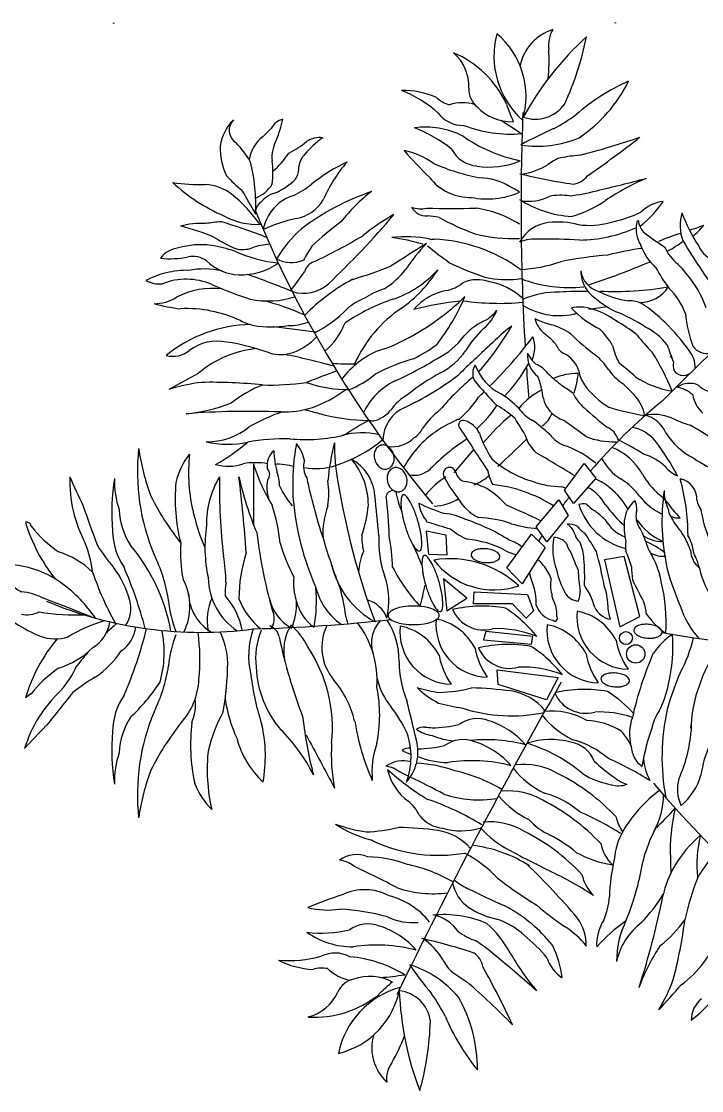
# Model space of a CAD drawing. Header units: millimetres. Extents: x -12161372 to 46643, y -9506984 to 15358.
# Drawn here: x 12430.9 to 12471.7, y 5376.2 to 5440.4 of the extents above; entities that cross this region are included whole.
import ezdxf

# ---------------------------------------------------------------- set-up
doc = ezdxf.new("R2010")
doc.units = ezdxf.units.MM
doc.linetypes.add('ACAD_ISO07W100', pattern=[3, 0, -3])
doc.layers.add('DIENHOA', color=3, linetype='Continuous')
doc.layers.add('teks', color=255, linetype='Continuous', lineweight=5)
doc.layers.add('tumbuhan', color=3, linetype='Continuous', lineweight=5)

# ---------------------------------------------------------------- blocks, each defined once
blk = doc.blocks.new('Cay71-mb')
at = {"layer": 'DIENHOA'}
for p, q in [((-290.5, 812.4), (-280.6, 812.4)), ((-155.8, 719.7), (-145.9, 718.5)), ((91.3, 644.3), (135.8, 650.5)), ((-232.5, 251.1), (-184, 307.4)), ((32.3, 209.4), (79.7, 273.1)), ((79.7, 273.1), (108.2, 237.9)), ((108.2, 237.9), (54, 176.9)), ((54, 176.9), (32.3, 209.4)), ((-35.4, 121.3), (18.8, 186.4)), ((18.8, 186.4), (41.8, 148.4)), ((41.8, 148.4), (-9.7, 84.8)), ((-298.5, 111.3), (-251.9, 101.6)), ((-292.7, 55), (-298.5, 111.3)), ((-105.9, 22.4), (-46.3, 103.7)), ((-46.3, 103.7), (-13.8, 71.2)), ((-9.7, 84.8), (-35.4, 121.3)), ((-251.9, 101.6), (-250, 53.1)), ((-250, 53.1), (-292.7, 55)), ((-13.8, 71.2), (-69.3, -15.5)), ((175.6, 49.6), (128.4, 41.7)), ((128.4, 41.7), (165.5, -119)), ((213.8, -94.3), (175.6, 49.6)), ((-69.3, -15.5), (-105.9, 22.4)), ((-201.6, -50), (-258.2, -3.7)), ((-258.2, -3.7), (-249.6, -80.9)), ((-249.6, -80.9), (-201.6, -50)), ((-186.2, -63.7), (-184.5, -34.6)), ((-184.5, -34.6), (-55.9, -41.4)), ((-55.9, -41.4), (-42.2, -80.9)), ((-91.9, -63.7), (-186.2, -63.7)), ((-59.4, -98), (-91.9, -63.7)), ((-42.2, -80.9), (-59.4, -98)), ((165.5, -119), (213.8, -94.3)), ((-156, -130.2), (-161.6, -150.4)), ((-161.6, -150.4), (-47, -160.6)), ((-43.6, -142.6), (-156, -130.2)), ((-47, -160.6), (-43.6, -142.6)), ((-129, -222.4), (17.1, -240.4)), ((-126.8, -257.2), (-129, -222.4)), ((17.1, -240.4), (-11, -294.3)), ((-11, -294.3), (-126.8, -257.2))]:
    blk.add_line(p, q, dxfattribs=at)
for centre, radius in [((180.1, -146), 15.6), ((203.7, -184.2), 22.1)]:
    blk.add_circle(centre, radius, dxfattribs=at)
for centre, radius, start, end in [((38.4, 1205.6), 114.8, 107.02, 168.383), ((64.6, 1278.2), 70.4, 148.1737, 188.05), ((72, 1252.2), 208.8, 165.2125, 227.7089), ((-255.6, 1155.4), 195.8, 342.8706, 50.0508), ((597.6, 739.3), 758.2, 132.528, 151.1237), ((-614.6, 1435.4), 713.1, 335.2985, 348.8941), ((-330.1, 1033.1), 246.4, 24.743, 66.9478), ((-303.5, 1179.3), 106.5, 357.4107, 49.0432), ((-431.2, 1243), 426.9, 353.8261, 3.4164), ((409.9, 702.1), 538.3, 114.5287, 130.4887), ((-126, 1344.8), 347.9, 303.8622, 333.9161), ((-471, 889.9), 301.4, 48.3537, 68.0695), ((-355.8, 969.8), 199.7, 65.9648, 90.767), ((-142.1, 1172.7), 55, 178.085, 230.8608), ((-224.8, 1204.7), 72.3, 226.5693, 254.9309), ((-211.6, 1032.8), 107, 74.5657, 107.3884), ((255.4, 1250.4), 379.4, 197.5248, 204.3225), ((-37.1, 1185.4), 85.1, 249.9256, 325.675), ((-210.9, 1160.6), 75.2, 217.2336, 271.4824), ((-93.5, 1208.7), 114.6, 223.3852, 271.606), ((5610.5, 887.9), 5682.3, 177.6993, 183.374), ((-176.9, 1429.9), 397.2, 297.4788, 306.6909), ((-684.8, 1019.5), 110.5, 134.1783, 171.5717), ((-736.6, 1073.5), 35.7, 135.0257, 237.6567), ((-632.9, 1058.5), 43, 104.08, 153.6481), ((-1063.1, 1204.4), 432.5, 339.2247, 346.0621), ((-299.5, 888.1), 193.2, 63.3083, 98.3663), ((-432.6, 792.4), 305.5, 50.5087, 69.9019), ((-97, 1373.6), 309.1, 248.7642, 274.9269), ((-436.5, 556.4), 626.2, 54.396, 59.7845), ((-640.5, 991.3), 84.3, 126.8895, 172.4726), ((-164.2, 531.8), 745.2, 132.9023, 134.9955), ((-410.9, 864.7), 235, 125.6721, 139.7993), ((-555.1, 1000.6), 55.5, 82.6112, 124.3761), ((4, 1369.2), 376.9, 234.9116, 258.1397), ((384.4, 220.6), 936.7, 113.802, 119.1495), ((-32.1, 1290.7), 255.3, 261.0312, 293.0385), ((-410.5, 2880.2), 1927, 284.411, 288.899), ((-1255.3, 2922.6), 2374.4, 304.4402, 308.2159), ((-636.9, 1032), 157.3, 178.6738, 205.3619), ((-936.1, 871.3), 249.3, 30.7395, 43.6387), ((-577.2, 1007.2), 92.6, 151.7542, 184.2898), ((-736.1, 1231.9), 238.3, 296.5614, 308.9008), ((-171.1, 1063.5), 75.9, 207.6883, 264.7097), ((-789.1, 1120.4), 189.2, 310.0882, 327.5004), ((-557, 981.4), 48.4, 133.628, 173.7679), ((-390.6, 841.8), 187.1, 54.4559, 78.178), ((480.7, 1749.2), 1103.8, 221.0054, 225.5894), ((51.3, 920.6), 91.5, 107.8196, 129.0684), ((142.4, 299.2), 718.4, 95.8563, 99.5365), ((-1088.2, 899.3), 379.6, 355.9617, 15.1845), ((-866.6, 969.7), 199.4, 352.707, 8.8133), ((-654.1, 983.1), 49, 327.4362, 4.1167), ((-316.9, 623.2), 411.9, 114.7837, 128.6554), ((-244, 780), 327.8, 138.499, 157.3076), ((-69.1, 1481.7), 532, 246.4337, 259.0019), ((-147.5, 1176.6), 191.2, 260.8105, 292.7844), ((-96.6, 1141), 174.6, 278.6089, 301.1604), ((-525.7, 1195.6), 342.8, 222.3502, 230.9106), ((-747.4, 1098), 195.2, 296.5046, 313.6257), ((-193.4, 1036.7), 124.3, 217.7283, 271.3972), ((-173.8, 816.1), 143.4, 58.572, 88.7546), ((232.5, 2211.5), 1279.5, 256.118, 261.9361), ((47.5, 994.5), 50.2, 276.3405, 323.1515), ((-856.4, 5045.7), 4229, 283.2085, 284.8652), ((486.8, 367.4), 644.8, 113.6168, 123.5046), ((-836, 1504.1), 560.8, 262.6151, 270.653), ((-602.8, 1283), 453.2, 227.6599, 246.3007), ((-835.6, 829.2), 114.4, 52.8277, 86.9877), ((-1396.8, 520.1), 772.4, 27.1534, 32.0101), ((-742.5, 991.9), 87.7, 292.6204, 327.1923), ((-699.2, 1092.1), 193.1, 295.1114, 310.3509), ((-231.5, 349.1), 610.8, 109.0683, 126.9599), ((-184, 607.1), 403.8, 127.7206, 142.2703), ((-152.4, 1099.9), 191.2, 258.5221, 293.7283), ((-139.4, 841.4), 105.1, 52.5232, 67.3792), ((-13.1, 1400.4), 487.6, 276.7665, 284.6043), ((-997.4, 635), 367, 35.4615, 51.0134), ((-677.2, 874.8), 32.4, 128.1528, 183.9155), ((-645, 857.8), 67.3, 103.132, 140.8706), ((-587.1, 816.5), 105.1, 106.6571, 169.7388), ((-627.9, 955.3), 95, 280.2076, 329.0322), ((64.5, 1125), 258.7, 237.2023, 266.6409), ((-50.8, 1001), 98, 257.4444, 298.6401), ((24.1, 766), 151.6, 82.3176, 100.6201), ((-23.2, 1127.1), 270.2, 285.5622, 304.7584), ((68.9, 1035.7), 240.5, 307.3679, 326.411), ((278.2, 817), 86.1, 95.9471, 136.1141), ((1760.6, 1892.1), 2669.3, 202.2314, 219.9934), ((-311.7, 958.8), 73.6, 251.5643, 280.8072), ((-298.2, 910.7), 42.7, 210.4728, 272.0455), ((-239.2, 3557), 2671.1, 268.7409, 271.2591), ((-215.4, 628.9), 260, 57.5243, 82.3036), ((48.9, 1254.6), 413.3, 283.0103, 293.8611), ((411, 845.4), 101, 162.7087, 202.0615), ((696.2, 1017), 407, 200.3536, 212.7774), ((-839.3, 649.2), 200.6, 87.2077, 104.5024), ((-716.1, 66.1), 791.6, 95.4395, 98.2439), ((-1411.1, -1107.3), 2057.1, 69.2503, 72.4593), ((-706.9, 1007.9), 160.2, 240.868, 273.9166), ((-530.9, 490.2), 380.2, 102.1696, 114.8168), ((-20.3, 202.5), 811.2, 126.5481, 133.0393), ((-1908.3, 2160.1), 2001.4, 313.3589, 319.9052), ((-127, 427.9), 509, 119.4534, 129.5552), ((-301.5, 720.3), 147.8, 77.0048, 88.1317), ((25.6, 1392.7), 604.6, 240.9206, 249.9431), ((5, 761.5), 91.2, 97.0893, 151.4616), ((16.6, 649.8), 203.4, 75.7734, 96.4692), ((92, 1036.3), 191, 262.3491, 285.1547), ((278.7, 837.1), 74.3, 168.1509, 211.7019), ((209.4, 852.9), 3.54, 80.5364, 189.4625), ((256.7, 861.1), 46.9, 185.7107, 222.7456), ((-987.3, 411.6), 442.7, 65.8911, 77.2444), ((-383.2, 596.8), 322.9, 131.8876, 148.6443), ((-89.4, 1195.2), 381.8, 256.0026, 272.1175), ((63.9, 1154.3), 344.4, 270.8681, 293.9679), ((530.9, 1215.1), 494.1, 231.3407, 238.4687), ((406.8, 488), 351.2, 105.7814, 115.04), ((304, 982), 150, 280.8632, 294.7761), ((269.8, 915.7), 119.6, 305.7551, 324.2475), ((-840.3, 606.9), 191.9, 82.6488, 106.319), ((-888.3, 375), 428.4, 72.4102, 80.2514), ((-630.1, 1088.3), 324.7, 237.0989, 246.9497), ((-664.4, 644.1), 156.2, 93.8985, 109.796), ((-1301.1, 2282.3), 1691.2, 295.6257, 300.173), ((2885.9, -4296.8), 6011.5, 121.9891, 122.94508), ((-347.8, 529.8), 288.3, 78.5474, 96.8094), ((-435.3, 390.7), 428.7, 72.6987, 82.85), ((51.2, 472), 480.9, 136.6968, 146.1461), ((520.8, 1806.5), 1299.4, 231.0178, 233.9714), ((-298.3, 430.7), 382.1, 53.9126, 87.3457), ((-35, 688.5), 123.9, 87.581, 108.6666), ((-27.9, -1165), 1977.4, 87.1879, 90.0535), ((339.2, 842), 131.4, 199.571, 228.4688), ((9114, -8424.4), 12511.9, 132.51122, 134.99961), ((166, 1005.6), 249.3, 297.3006, 307.3966), ((1562.4, 1547.9), 1448.5, 210.7433, 217.3601), ((417.7, 825.6), 70, 204.4444, 253.1849), ((-886.8, 728.1), 63.4, 96.7088, 142.7732), ((-860, 711), 59.6, 55.8422, 100.7826), ((-622.2, 1077.8), 324.5, 245.1181, 264.3411), ((-739.8, 857.3), 70, 255.5814, 288.8231), ((27192.4, -15966.7), 32433.6, 148.88143, 148.95057), ((224.8, -257.5), 1035.3, 94.8647, 101.2218), ((328, 11.2), 786.4, 97.9075, 104.0547), ((381.5, 844.6), 120.2, 204.9443, 230.5504), ((-913.9, 976.8), 211.7, 263.6608, 281.6644), ((-743.1, 845.5), 119.3, 225.6206, 266.8871), ((-745, 885.3), 158.9, 268.34, 304.8193), ((-623.3, 833.4), 77.2, 242.5243, 292.1632), ((-555.1, 722), 38.4, 112.2124, 162.2817), ((-798.4, 1786), 1118, 286.7801, 291.7943), ((137.8, 1564), 893.9, 244.7428, 250.8202), ((-86.8, 1070.7), 331.5, 272.3382, 289.3986), ((-494.2, 2485.9), 1876.8, 288.1388, 292.9749), ((-3.6, 454.1), 428.8, 36.3542, 43.9589), ((-885.2, 554.2), 180.9, 102.1986, 118.9075), ((-874.7, 543.2), 194.1, 88.4928, 104.5448), ((-832.9, 542.8), 197.8, 77.5721, 100.6909), ((-1454.3, -1337.8), 2189, 67.6172, 70.6297), ((-1507.7, 1372.8), 1116.9, 322.1941, 325.0958), ((-510.8, 866.9), 206.3, 302.3827, 322.0279), ((-463.7, 914.6), 260.8, 289.0032, 317.6097), ((-547.5, 913.6), 327.1, 305.24, 327.6886), ((132.4, 745.1), 61.4, 188.6302, 253.7378), ((152.8, 736.7), 81.1, 180.5457, 219.6423), ((505.2, 870.9), 283.2, 206.6949, 218.4543), ((-939, 780), 75.4, 243.4386, 274.7937), ((-875.3, 560.1), 155.8, 66.9004, 111.6117), ((-811.5, 506.4), 187.7, 83.1575, 117.7091), ((-386.6, 1680.9), 1066.9, 246.3739, 251.6851), ((-594.2, 773.3), 91, 253.023, 311.2966), ((-251.5, 295.4), 476.4, 118.0792, 135.4774), ((-268.1, 776.7), 89.6, 281.004, 309.2276), ((-176.3, 630), 84.9, 69.9605, 114.4449), ((-178, 550.4), 162.4, 47.1641, 79.0455), ((-105, 967.1), 251.9, 260.6595, 277.4699), ((44.8, 1023.9), 328.2, 249.1013, 275.9787), ((155.1, 1430), 743.4, 267.0845, 279.8003), ((213.5, 741.6), 81.2, 269.2559, 327.1034), ((170.7, 578.9), 161.6, 19.7992, 45.8008), ((77.8, 534.9), 315.9, 20.8339, 33.3111), ((-953.4, 761.6), 104.4, 270.3858, 301.5002), ((-679.6, 874.2), 210.5, 258.4096, 288.0059), ((-224.2, 209.2), 484.1, 108.6182, 123.892), ((-384.5, 518.8), 164.1, 112.7154, 129.785), ((-346.3, 516.3), 184.4, 107.018, 123.4281), ((-622.5, 1100.6), 595.8, 297.603, 314.2933), ((-228.4, 561.3), 129.5, 100.0262, 140.8276), ((-691, 880.9), 526.9, 322.3042, 336.8904), ((18.7, 465.2), 220, 89.4208, 113.0746), ((72.3, -258.2), 944.7, 88.9239, 93.1223), ((277.7, 876.6), 268, 225.6578, 243.0589), ((224.8, 909.6), 248.8, 243.8846, 261.0621), ((-832.6, 1104.8), 463.4, 254.9839, 262.9376), ((-874.4, 341.2), 304.1, 64.8752, 92.862), ((-818.4, 139.5), 540.1, 65.1144, 76.1823), ((-684.3, 827.3), 266.9, 295.8618, 316.8837), ((-178.2, 380.9), 321.2, 124.2115, 155.7809), ((-151.9, -12.5), 679, 95.5702, 105.1047), ((-124.6, 1276), 618, 261.9739, 275.3207), ((19.2, 792), 163.5, 238.1799, 285.4867), ((70.9, 567.3), 81.9, 71.7288, 105.2561), ((236.8, 829.2), 261.9, 224.2901, 242.6486), ((43.2, 462), 190.7, 54.1846, 73.7388), ((191.1, 606.8), 57.2, 59.9707, 94.9701), ((-10.9, 318.8), 408.8, 45.7494, 55.668), ((-687.5, 727.3), 124.9, 242.4573, 258.3983), ((-86, 466.4), 166.9, 114.0964, 136.9704), ((-238.3, 686.7), 117.7, 310.5553, 337.6167), ((-206.4, 699.2), 95.9, 303.0197, 323.276), ((61.1, 832.5), 233.5, 244.6524, 255.379), ((37.9, 644.2), 80, 196.4508, 227.2007), ((-24.8, 290.5), 372.4, 51.4475, 61.1572), ((21.3, 291.9), 371.2, 56.5584, 68.6831), ((651.5, 665.9), 330.3, 185.613, 199.6542), ((-716, 280.3), 326.6, 90.8605, 129.4266), ((-671.9, 833.3), 232, 259.8769, 280.1231), ((-1640.3, -7341.2), 8002.3, 82.279, 82.99906), ((-627.8, 733.3), 128.5, 268.5314, 290.7309), ((-657.3, 675.8), 175.5, 310.8125, 338.3587), ((21.5, 403.9), 266.4, 133.488, 148.2648), ((-743.3, 985.9), 753.5, 319.0755, 329.4962), ((173.9, 246.9), 446, 126.9335, 135.9049), ((-54.8, 431.2), 184.4, 56.0827, 72.0297), ((-5.6, 468), 177.4, 30.0127, 46.501), ((161.9, 468.4), 147.7, 37.3648, 64.3435), ((-64.6, 264.9), 484.9, 35.2066, 45.6418), ((-801, 454.7), 112.4, 78.6331, 126.6298), ((-669.4, 677.4), 146.2, 290.2796, 316.9777), ((-508.5, 867), 336, 286.5849, 298.8375), ((-350.3, 683.1), 175.6, 295.7064, 324.1574), ((-979.6, 1292.5), 1178.2, 314.9575, 322.6199), ((-111, 551.8), 72.3, 335.2886, 20.559), ((-95.5, 470.4), 139.6, 40.3049, 55.5471), ((459.3, 1005.2), 588.5, 225.6721, 233.3184), ((505.2, 807.2), 373.6, 217.115, 225.4984), ((-908, 594.2), 63.4, 255.9659, 309.0879), ((-681.7, 296.6), 253.8, 95.6723, 130.4977), ((-852.1, 59.5), 510.7, 69.7879, 81.7419), ((-649.6, 625.3), 90.4, 253.1811, 289.9147), ((-331.8, 347.2), 213.6, 112.2289, 142.8821), ((-479.5, 832.7), 342.3, 295.9855, 306.8655), ((-346.9, 644), 173.6, 298.2063, 324.8345), ((1497.1, -1269.3), 2457.1, 131.9811, 134.3924), ((57.4, 580.1), 50.4, 202.758, 236.3082), ((287.6, 584.9), 142.4, 191.4154, 209.5762), ((-223.6, 244.1), 553.2, 21.5174, 32.4193), ((839.3, 738.5), 588.3, 197.8556, 202.1081), ((283.3, 503.4), 63.3, 358.7789, 40.3627), ((376.3, 582.7), 45.4, 217.8044, 278.7496), ((-906, -833.8), 1394.7, 73.974, 79.0239), ((-483.8, 969.7), 457.2, 264.7504, 271.5909), ((-175.4, 5.7), 541.7, 106.5324, 117.0642), ((-744, 1288.4), 896.5, 294.2579, 301.6089), ((9.3, 533.9), 65.8, 176.2142, 231.708), ((29.6, 583), 96.9, 207.5513, 227.053), ((3, 477.4), 66.3, 15.997, 66.4704), ((14.4, 420.2), 146.7, 32.8248, 50.4385), ((-290.2, -63.8), 735.3, 47.8137, 51.8706), ((257, 507.8), 38.4, 14.0353, 39.0917), ((334.1, 508.8), 40.7, 168.2987, 198.4338), ((308.2, -1719.7), 2492.8, 117.5936, 119.4451), ((667.1, -2699.4), 3406.4, 110.2911, 111.5922), ((-574.7, 672.5), 239.6, 291.8253, 309.6397), ((-33.1, 58.3), 491, 118.1748, 129.197), ((-150.8, 489.4), 37.1, 146.9105, 205.1997), ((-65.7, 551.8), 123.6, 199.9591, 243.4334), ((-359.7, 679.3), 348.1, 315.4381, 331.3857), ((5610.5, 887.9), 5682.3, 183.8718, 184.6298), ((-57.6, 455.5), 60.4, 34.4595, 69.4427), ((837.6, 1440.7), 1272.4, 228.3646, 230.4291), ((65.2, 338.7), 151, 89.7553, 113.0669), ((-181, 517.1), 248.3, 342.5638, 353.6602), ((153.7, 512), 88.5, 190.6109, 214.1127), ((235.8, 564.2), 117.4, 213.339, 236.6572), ((318, 512.4), 27.8, 216.2498, 323.6182), ((-790.6, 54.2), 416.6, 96.6414, 107.6978), ((-813.3, -665.9), 1134.2, 83.8916, 91.2871), ((-675.7, 1088.6), 626.9, 268.4521, 278.1824), ((-488, 744.1), 293.2, 250.3717, 270.9071), ((-301.3, 323.3), 165.4, 116.7053, 153.9473), ((-648.7, 1044.1), 702.3, 295.0801, 307.4393), ((212.2, 0.1), 624.9, 129.6918, 139.9891), ((72.8, 672.3), 325, 217.6937, 224.9981), ((-211.1, 410.8), 193.4, 11.3092, 21.6975), ((236, 573.7), 191.3, 215.5977, 239.4881), ((-65.8, 196.8), 358.8, 41.3459, 48.6503), ((328.4, 672.9), 228.9, 236.9344, 260.582), ((332.5, 416), 49.9, 64.4866, 125.5817), ((-578, 180.5), 303.8, 112.1632, 128.3418), ((-671.7, 688.2), 297.2, 289.4833, 307.0565), ((-284, 332), 122.2, 119.0508, 145.4685), ((-979.6, 1292.5), 1178.2, 313.1278, 314.0574), ((76.3, 628.8), 298.6, 218.6218, 226.3953), ((-255.8, 228), 252.3, 44.9981, 57.6786), ((55.5, 295.2), 172.6, 116.2051, 140.149), ((66.7, 453.4), 88.4, 183.0644, 218.0452), ((-172.3, 153.2), 365.7, 51.9467, 56.9744), ((167.8, 503.5), 130.5, 208.494, 227.2522), ((290.8, 385.6), 72.2, 46.5858, 81.8573), ((414.9, 451.3), 75.7, 190.1249, 228.5916), ((395.5, 505.2), 60.6, 226.722, 274.3986), ((-924.7, 838.5), 448.6, 276.2704, 290.6559), ((-360, 549.3), 219.5, 309.0311, 327.8964), ((-365.4, 565.3), 280.6, 312.1333, 327.0884), ((-253.4, 193.4), 251.8, 48.3646, 60.5565), ((1149.1, -654.6), 1392.7, 129.3141, 139.2285), ((140.7, 376.5), 85, 8.3426, 42.3955), ((-722.9, -1552.8), 1951.4, 87.846, 94.4919), ((-511.5, -4.6), 423.3, 108.3682, 120.0371), ((-642.4, 626.3), 229.2, 268.2104, 287.7264), ((-443.5, 868.2), 487.8, 252.4564, 256.654), ((-436, 819.6), 442.7, 254.2578, 269.8769), ((-437, 442.6), 66.7, 294.2897, 321.6142), ((-314.3, 326.5), 89.4, 114.2649, 177.9077), ((-157.8, 258.1), 180.2, 127.0885, 147.0062), ((221.8, 2.6), 500.4, 129.3527, 140.1931), ((10.4, 470.7), 108.9, 216.1994, 238.5687), ((-66.1, 424), 75.6, 306.8715, 336.1861), ((69.9, 471.7), 102.8, 224.9978, 247.6185), ((890.7, 1311.9), 1215, 228.0922, 231.5456), ((299, 899.1), 515.6, 251.9132, 261.7369), ((247.6, 284.1), 107.2, 67.1212, 102.2727), ((212.1, 321.7), 68.3, 21.5142, 79.2382), ((-824.9, 485.3), 159.9, 269.0079, 309.4234), ((-139, -186.2), 637.2, 117.9076, 124.0417), ((-428.9, 410.9), 34.9, 256.5908, 303.6859), ((-109.3, 104.6), 296.8, 113.2425, 125.9054), ((-223.3, 375.6), 3.54, 65.0338, 151.8306), ((-210.9, 366.2), 10.8, 63.9294, 224.9984), ((-223, 321.2), 57.2, 25.8978, 72.8964), ((-701.7, -22.2), 736.2, 29.7432, 33.2619), ((-238.3, 93.3), 343.3, 46.6828, 55.9939), ((-689.7, -679), 1278, 52.7318, 55.6867), ((114.9, 316.2), 48.6, 17.0796, 65.375), ((178.6, 269.4), 92.2, 38.5151, 79.6135), ((457, 747.8), 401.7, 245.3217, 252.1747), ((23, -203), 647.9, 54.2929, 61.3123), ((-588.3, 723.5), 392.7, 264.4287, 283.6455), ((-453.7, 172.2), 175, 76.4255, 105.9719), ((-379.8, 385.5), 71.9, 259.6528, 316.1646), ((-132.2, 144), 251.4, 126.9642, 151.7964), ((-354.9, 379.9), 51.8, 301.4015, 332.8104), ((8913.1, 6202.8), 10841.6, 212.61893, 213.27497), ((87.8, 432.7), 273.4, 198.434, 212.8455), ((30.3, 370), 96.7, 196.1922, 227.043), ((63, 394.6), 83.7, 218.0593, 248.1973), ((150.5, 505.9), 180.5, 248.4536, 271.8754), ((421.5, 440), 173.1, 212.5986, 242.9559), ((-476.7, 253.9), 516, 173.8335, 202.6723), ((-375.8, 404.5), 621.3, 188.8072, 199.7231), ((-776.6, 536.1), 216.7, 256.3737, 282.9675), ((-997.7, 628.4), 406, 298.3465, 311.629), ((-632.2, -266.2), 598.8, 89.4537, 99.2096), ((-39.3, 220.6), 580.6, 170.0462, 183.3179), ((-678.7, 263.8), 88.5, 10.6911, 40.2377), ((41.8, 180.4), 579.5, 165.7592, 174.9202), ((-2.5, 322.9), 517.4, 180, 189.9399), ((-619.3, 588.1), 335.5, 287.4273, 309.9976), ((-399.2, 294.7), 24.7, 132.4893, 156.4538), ((-403, 298.9), 19, 105.1263, 132.4893), ((-403, 298.9), 19, 77.7632, 105.1263), ((-404.2, 293.3), 24.7, 53.7987, 77.7632), ((-407.3, 289.1), 29.9, 33.4677, 53.7987), ((71.8, -91.8), 504.5, 123.0517, 135.7408), ((-1184.7, 1455.8), 1591.1, 311.6322, 314.9958), ((-52.2, 81.1), 250.4, 50.3245, 70.3559), ((94.1, 178.7), 143.1, 28.6555, 68.5618), ((-120.1, -232.8), 629.7, 57.0796, 63.4542), ((-196.7, -19.1), 565.6, 27.6705, 37.71), ((-733.8, 188.9), 171.1, 141.3389, 166.846), ((-468.9, 250.5), 401, 173.5239, 194.2074), ((-634.5, 268.1), 47.1, 131.151, 188.8811), ((-393.6, 319.5), 272.3, 183.3666, 194.1265), ((-530.2, 188.9), 107.7, 4.158, 61.4081), ((-608.6, 173.4), 170.3, 0, 40.2621), ((-394.4, 292.6), 29.9, 156.4538, 176.7849), ((-387.6, 292.2), 36.7, 176.7849, 195.1263), ((-387.6, 292.2), 36.7, 195.1263, 213.4677), ((-413, 285.4), 36.7, 15.1263, 33.4677), ((-406.2, 285), 29.9, 336.4538, 356.7849), ((-413, 285.4), 36.7, 356.7849, 15.1263), ((31.6, 482.6), 263.4, 228.8125, 253.5632), ((-2544.7, -3988.3), 4967.8, 58.4337, 59.663), ((243.5, 352.9), 139.4, 208.9507, 236.934), ((185.4, 170.9), 130.2, 46.8975, 73.6094), ((662.3, 781.4), 589.7, 237.1819, 251.4277), ((-774.2, 371.6), 105.1, 252.982, 289.682), ((-709.6, 111.8), 163.4, 79.6967, 100.3033), ((-315.3, 392.7), 416.5, 196.7834, 211.7675), ((7291462.2, 1491.7), 7292176.4, 180.00957982, 180.01072377), ((-693.8, 247), 18.9, 315.8888, 47.1217), ((-654.6, 151.7), 119.7, 71.0618, 94.2357), ((-545, 265.4), 49, 162.3491, 213.0065), ((-564.8, 420.9), 159.7, 260.5391, 286.7641), ((-393.3, 288.5), 29.9, 213.4677, 233.7987), ((-396.4, 284.2), 24.7, 233.7987, 257.7632), ((-397.6, 278.7), 19, 257.7632, 285.1263), ((-397.6, 278.7), 19, 285.1263, 312.4893), ((-368.1, 240.3), 24.7, 132.4893, 156.4538), ((-372, 244.5), 19, 105.1263, 132.4893), ((-401.4, 282.9), 24.7, 312.4893, 336.4538), ((-372, 244.5), 19, 77.7632, 105.1263), ((-373.2, 239), 24.7, 53.7987, 77.7632), ((-376.3, 234.7), 29.9, 33.4677, 53.7987), ((-329.1, 303.7), 58.8, 258.5962, 312.3929), ((-243.3, 248.7), 15.3, 13.3313, 194.7428), ((336.5, 317.7), 80.9, 219.8037, 246.4529), ((-842.3, 229.9), 312.6, 177.8964, 208.1961), ((-223.4, 626.1), 1007.7, 202.4437, 206.6927), ((-544.9, 156.9), 509.5, 170.8941, 185.1383), ((-829.8, 232.3), 218.2, 178.636, 198.8571), ((-615.6, 131), 211.1, 148.4755, 181.6604), ((547.3, 214.5), 1343.1, 178.8542, 186.9875), ((79, 431.6), 849.6, 192.9386, 202.4317), ((-3969.4, -159), 3245.2, 3.8508, 7.0879), ((-588.7, 216.1), 93.3, 168.991, 198.1996), ((-722.9, 224.5), 71.1, 356.3865, 23.6303), ((666.6, 498.8), 1279.4, 191.7336, 198.453), ((-753.5, 201.6), 220.2, 352.1463, 7.8537), ((1313.1, 532.9), 1849.6, 189.3104, 200.2511), ((-356.6, 237.9), 36.7, 176.7849, 195.1263), ((-363.3, 238.2), 29.9, 156.4538, 176.7849), ((-381.9, 231), 36.7, 15.1263, 33.4677), ((-381.9, 231), 36.7, 356.7849, 15.1263), ((-135, 60.6), 215.3, 122.8876, 140.6267), ((-2.8, 369.1), 284, 205.95, 218.9894), ((-198.3, 259.1), 30.9, 192.8036, 250.4603), ((-238.5, 349.1), 138.3, 293.1976, 311.3513), ((-58.6, 270.1), 93.8, 189.6369, 210.4641), ((51.6, 333), 88.7, 272.7728, 274.473), ((67.4, 130.7), 112.1, 48.7295, 69.6661), ((89.5, 105.1), 152.5, 35.5996, 59.2356), ((397.2, 350.6), 205.3, 210.1893, 227.2275), ((302.3, 188.8), 48, 355.6677, 80.2718), ((-172.6, 100.6), 501.7, 0, 15.67), ((-465.9, 189.3), 436.2, 174.9362, 194.2121), ((-430.2, 327.7), 246.5, 205.9075, 219.3333), ((-379.7, 192), 16.2, 62.8198, 171.0987), ((-356.6, 237.9), 36.7, 195.1263, 213.4677), ((-362.2, 234.1), 29.9, 213.4677, 233.7987), ((-365.3, 229.9), 24.7, 233.7987, 257.7632), ((-178.1, 235.9), 196.4, 188.616, 203.5511), ((-366.5, 224.3), 19, 257.7632, 285.1263), ((-366.5, 224.3), 19, 285.1263, 312.4893), ((-370.3, 228.5), 24.7, 312.4893, 336.4538), ((-375.1, 230.6), 29.9, 336.4538, 356.7849), ((-229, 67.2), 164.1, 62.8019, 82.8746), ((-277.1, 17.9), 230.8, 42.0156, 57.7764), ((-176.8, -117.8), 342.4, 57.6651, 83.7379), ((27.9, 426.9), 209.3, 250.2001, 269.5494), ((10.9, 171.4), 48.7, 59.838, 71.5641), ((37.5, 122.5), 106.6, 29.5972, 61.2538), ((22.6, 69.6), 187.7, 30.2016, 50.7667), ((786.7, 134.4), 520.1, 171.7851, 192.7356), ((360, 204.8), 88.2, 177.4554, 207.6006), ((-323.9, 521.7), 715.7, 207.1822, 217.8903), ((63.9, 249.6), 685.6, 185.239, 203.5757), ((-24441.3, -2254.2), 24143.3, 5.5951, 5.82661), ((-1449.5, 62.2), 1062.1, 1.9786, 7.1569), ((-293.1, 178.1), 67, 166.452, 182.8516), ((-353, 192.5), 5.4, 106.137, 166.452), ((-353, 192.5), 5.4, 45.822, 106.137), ((-395.9, 148.4), 67, 29.4223, 45.822), ((-473.5, 104.6), 156, 21.723, 29.4223), ((-284.6, 293.1), 122, 272.055, 301.4694), ((-121.8, 248), 116.9, 209.5007, 243.4336), ((1149.1, -654.6), 1392.7, 142.5416, 143.6229), ((242.5, 131), 66.4, 127.2155, 176.1862), ((141.5, 162.2), 64.5, 358.2915, 19.6526), ((323.1, 279.6), 139.2, 218.0452, 245.6367), ((175.9, 89.8), 137.1, 43.3134, 53.3393), ((543.3, 375.7), 329.3, 215.6264, 224.9981), ((407, 197), 58, 191.7675, 216.1546), ((2835.7, 1544.1), 4189.9, 199.0943, 200.5051), ((-870.9, 167.4), 165.5, 181.9416, 213.3602), ((-1080.6, 38.3), 432.9, 5.8266, 18.1974), ((-362.6, 105.9), 184.9, 159.2061, 183.7316), ((-725, 197.8), 287.8, 340.4625, 355.1355), ((-204.2, 182.5), 156, 182.8516, 190.551), ((-603.7, 52.7), 296.2, 16.137, 21.723), ((-102.3, 626.3), 497.2, 244.3577, 252.0372), ((-222.7, 193.5), 96, 189.2643, 218.6582), ((-552, -917.8), 1178, 63.3658, 67.7335), ((78.2, 124.9), 51.5, 81.813, 102.8051), ((216.5, 221.6), 156.7, 197.2264, 256.0429), ((170.9, 258.1), 118.5, 223.9066, 235.6614), ((16, 31.1), 156.3, 43.0823, 55.7114), ((400.6, 372.3), 334.6, 216.0965, 228.1749), ((253.7, 146.9), 49.5, 164.3587, 204.1135), ((324.8, 166.9), 43.1, 183.8138, 208.075), ((644.9, 205.1), 287.9, 188.4545, 203.6907), ((-1259.3, 121.5), 11.4, 7.6177, 101.3094), ((-882.5, 244.4), 395.1, 196.4251, 219.0596), ((-442.9, 246.3), 425.4, 192.7987, 204.3094), ((-66.3, 208.2), 296.2, 190.551, 196.137), ((-603.7, 52.7), 296.2, 10.551, 16.137), ((473.9, 2566.6), 2552.5, 252.4042, 253.7389), ((-269.7, 5.8), 148.1, 63.5481, 84.5594), ((-352.4, -307.5), 470.1, 57.5067, 71.5641), ((-183.1, -123.5), 267, 70.7089, 88.0506), ((4.8, 485.9), 371, 254.4049, 264.2687), ((218.2, 191.5), 103.1, 211.3554, 246.6974), ((315.8, 121.8), 140.3, 174.4163, 194.3805), ((338.2, 233.8), 163.3, 215.9576, 245.0938), ((462.8, 241.3), 199.8, 208.2992, 220.8819), ((306.2, 186.5), 43.9, 245.5546, 275.5195), ((-1003, 317), 312.4, 218.3964, 235.0776), ((-892.1, 114), 160.3, 180.9915, 214.1873), ((-474.5, 72.2), 356.1, 171.4916, 191.9204), ((533.6, 259.5), 1249.1, 186.9922, 196.2761), ((-66.3, 208.2), 296.2, 196.137, 201.723), ((-465.9, 78.4), 156, 2.8516, 10.551), ((-133.5, 243.8), 166.8, 229.95, 246.0363), ((42.5, 83.9), 44.1, 62.2399, 93.9813), ((11.8, 88.5), 48.1, 16.0656, 55.0062), ((121.7, 167.1), 73.4, 216.9717, 236.9744), ((-953.3, -575.3), 1238.9, 30.9621, 33.3391), ((66.8, 36), 168.2, 17.6092, 32.6175), ((155.8, 1.4), 190.2, 19.3689, 34.9902), ((-1352.2, -13.5), 253.1, 5.8563, 22.2174), ((-556.1, 60.5), 333.4, 176.2684, 191.3601), ((-218.4, 209.4), 449.9, 196.4272, 207.6471), ((1056.5, 569.9), 1672.7, 196.5356, 200.8895), ((-308, 96.6), 146, 178.0286, 193.3931), ((-162.5, 86.9), 250.9, 177.089, 199.1719), ((-843.5, 12.4), 463.6, 1.4322, 10.7562), ((-196.6, 156.3), 156, 201.723, 209.4223), ((-274.1, 112.6), 67, 209.4223, 225.822), ((-376.9, 82.8), 67, 346.452, 2.8516), ((-224.6, -154.4), 247, 62.2992, 84.5849), ((-128.9, -2.3), 95.8, 51.4024, 72.3489), ((1149.1, -654.6), 1392.7, 147.1567, 147.8225), ((150.2, 68.4), 145.7, 169.2164, 200.0043), ((6.8, 55.7), 39.9, 40.0448, 89.5272), ((94.4, 96.1), 59, 194.4422, 218.2883), ((96.5, 114), 40.3, 197.5245, 229.8521), ((-45.8, 36.7), 125.2, 3.647, 21.8001), ((236, 75.1), 57.3, 168.1121, 191.8879), ((270.8, 178.9), 93.3, 238.5687, 269.1405), ((114.4, -152.7), 264.8, 52.8293, 64.7974), ((341, 116.3), 117.6, 194.4694, 213.8189), ((232.8, 46.1), 110.6, 6.3398, 29.5138), ((-1240.1, -129.8), 199.3, 45.467, 73.0099), ((-655.5, 356.7), 516.1, 212.9064, 220.1538), ((-1348.2, -209), 443.2, 10.3287, 40.0807), ((-1296.1, -114.2), 382.8, 8.8072, 26.2455), ((-389.8, -51.8), 359.1, 162.0539, 180), ((-301.8, 1.8), 160.2, 157.6201, 176.2386), ((-1069, -279.8), 819.9, 22.1376, 25.7388), ((-317.1, 68.4), 5.4, 225.822, 286.137), ((-317.1, 68.4), 5.4, 286.137, 346.452), ((-302.5, 46.9), 5.4, 106.137, 166.452), ((-302.5, 46.9), 5.4, 45.822, 106.137), ((-182.9, 54.1), 8.5, 134.4513, 175.2364), ((-182.9, 54.1), 8.5, 175.2364, 216.0215), ((-171.5, 42.5), 24.7, 110.8831, 134.4513), ((-164.8, 24.8), 43.7, 96.4842, 110.8831), ((-161.6, -2.8), 71.5, 85.2364, 96.4842), ((-161.6, -2.8), 71.5, 73.9885, 85.2364), ((-154, 23.9), 43.7, 59.5896, 73.9885), ((-144.3, 40.2), 24.7, 36.0215, 59.5896), ((-131.2, 49.8), 8.5, 355.2364, 36.0215), ((-49.8, 183), 133, 243.2013, 255.6873), ((474.4, 210.4), 452.2, 199.4813, 205.2763), ((-584.3, -138.7), 721.8, 9.4617, 16.1452), ((-123.8, -69.2), 331.3, 16.6982, 23.572), ((269.5, 112.2), 61.7, 240.9438, 275.676), ((392.7, 66.8), 57.5, 182.2905, 230.8366), ((205.8, -14.3), 155, 13.6261, 27.9159), ((-1312, -201.9), 232.4, 53.6111, 85.6842), ((-1154.3, -14.7), 374.2, 0.2642, 10.1251), ((-317.3, 81.3), 215.8, 193.0853, 240.9422), ((-242.6, 32.5), 67, 166.452, 182.8516), ((-153.7, 36.9), 156, 182.8516, 190.551), ((-345.4, 2.8), 67, 29.4223, 45.822), ((-423, -41), 156, 21.723, 29.4223), ((-242.2, -196.7), 241.3, 46.8432, 99.2598), ((-135.9, 152.3), 182.7, 217.3679, 288.7351), ((-169.8, 63.6), 24.7, 216.0215, 239.5896), ((-160.1, 80), 43.7, 239.5896, 253.9885), ((-152.5, 106.7), 71.5, 253.9885, 265.2364), ((-152.5, 106.7), 71.5, 265.2364, 276.4842), ((-149.3, 79.1), 43.7, 276.4842, 290.8831), ((-142.6, 61.4), 24.7, 290.8831, 314.4513), ((-131.2, 49.8), 8.5, 314.4513, 355.2364), ((-51.4, 7.8), 39.5, 31.5307, 60.9345), ((-114.3, -48.8), 123.7, 21.302, 38.658), ((-351.4, 4), 432.5, 356.8143, 5.389), ((407.4, 26.2), 213.9, 180.0512, 188.7456), ((51.5, -51.7), 217.5, 10.0446, 28.14), ((-410.5, 246.5), 728.5, 198.7499, 209.2781), ((-1237.8, -117), 234.9, 15.1376, 36.8712), ((-1965.3, -382.3), 1024.6, 14.6732, 23.3626), ((-473.9, -14.4), 143.9, 173.9738, 197.4479), ((-572.1, -56.8), 183.2, 346.9057, 19.574), ((-2.3, 220.2), 425.7, 207.4566, 222.9791), ((-15.9, 62.6), 296.2, 190.551, 196.137), ((-553.2, -92.9), 296.2, 16.137, 21.723), ((37, 24.1), 89.5, 187.7227, 203.3336), ((216.9, 61.6), 208.1, 191.9434, 208.0204), ((361.3, 20.4), 295.8, 180.6052, 190.5385), ((857.1, 173.6), 597.9, 194.9082, 203.8851), ((573.6, 70.2), 222.4, 192.4445, 210.7825), ((-1250.5, 12.4), 51.6, 206.9339, 246.4233), ((-1362.2, -278.2), 323.6, 33.8275, 54.4636), ((-1004.4, -70.2), 137.8, 333.6565, 28.1797), ((-666.7, 1.6), 156.1, 181.0629, 236.3405), ((-601.8, -39.7), 180.2, 171.4688, 181.3782), ((-913.1, -57.8), 350.2, 349.7782, 5.4381), ((-412.1, 15.1), 157.5, 194.588, 234.348), ((-996.6, 107.8), 705.6, 345.4066, 349.5783), ((-15.9, 62.6), 296.2, 196.137, 201.723), ((-553.2, -92.9), 296.2, 10.551, 16.137), ((-168.4, -62.1), 133.4, 357.7811, 22.3788), ((60.3, -19.8), 61.5, 164.9325, 199.0171), ((145.3, 6.7), 70.1, 202.3788, 221.6286), ((15.6, -65.1), 120.8, 358.9661, 21.9075), ((991.2, 366.7), 878.3, 205.135, 209.053), ((-130.7, -107.3), 407.3, 356.2334, 13.2755), ((-1284.6, -181.4), 147.1, 63.436, 84.7368), ((-8781.5, -19450.9), 20823, 68.36097, 68.70377), ((-756.8, -34.7), 113.4, 182.3064, 239.065), ((-689.1, -104.4), 136.2, 156.5864, 189.3216), ((-914.7, -160.6), 176.7, 10.8846, 41.286), ((-563, -21.8), 117.1, 193.7888, 239.2568), ((-851.4, -132), 360.9, 6.2767, 16.9916), ((-146.1, 10.7), 156, 201.723, 209.4223), ((-415.4, -67.2), 156, 2.8516, 10.551), ((41.2, -39.9), 39.1, 180, 213.7401), ((69.4, -16), 41.4, 209.053, 264.5865), ((6.9, -32.6), 63.6, 337.1677, 359.0565), ((-148.1, -151.1), 265.4, 17.2953, 24.7772), ((-1096.3, 181.6), 347.9, 227.0502, 248.0098), ((-839.7, 825.2), 957.5, 247.1658, 277.5184), ((-1081.3, -74.8), 72.8, 326.4646, 15.2558), ((-641.7, -31.1), 277.3, 185.0814, 200.9783), ((-583.9, 12.8), 177.2, 201.3762, 230.5445), ((-748.5, -66.3), 137.7, 335.9364, 3.6236), ((-504.7, -30.5), 109.8, 194.2546, 234.4671), ((-460, -122.3), 70.5, 19.886, 74.1577), ((-357.1, -119.4), 46.5, 110.009, 131.3198), ((-340.5, -164.8), 94.8, 98.5776, 110.009), ((-329.6, -237.3), 168, 90, 98.5776), ((-329.6, -237.3), 168, 81.4224, 90), ((-318.7, -164.8), 94.8, 69.991, 81.4224), ((-302.1, -119.4), 46.5, 48.6802, 69.991), ((-223.7, -33), 67, 209.4223, 225.822), ((-326.5, -62.8), 67, 346.452, 2.8516), ((-164.1, -388.2), 318.9, 80.0736, 103.0228), ((-288.4, -347.1), 326.7, 38.7512, 56.7005), ((16.7, -49.9), 54.7, 198.4338, 257.1935), ((-63.7, -91.5), 78.3, 357.6936, 22.4056), ((150.4, -52), 49.4, 204.1441, 260.8998), ((244.9, -64.5), 108.6, 181.4461, 199.5355), ((28.7, -117.1), 202.9, 8.1296, 16.3984), ((510.7, -6.4), 209.6, 197.217, 222.1751), ((-1257.5, -29.8), 60.4, 256.8666, 298.6631), ((-1139, 445.1), 535.5, 260.3807, 272.3795), ((-815, 3760.1), 3885.4, 271.4841, 276.3708), ((-698, -100.5), 34, 316.8073, 16.9282), ((-566, -122.7), 79.2, 8.0993, 22.3811), ((-381.6, -91.6), 9.35, 131.3198, 180), ((-381.6, -91.6), 9.35, 180, 228.6802), ((-357.1, -63.7), 46.5, 228.6802, 249.991), ((-302.1, -63.7), 46.5, 290.009, 311.3198), ((-149.8, -113.9), 126.2, 173.7963, 268.5782), ((-301.7, -232.6), 134.9, 27.5539, 78.7088), ((-277.6, -91.6), 9.35, 0, 48.6802), ((-277.6, -91.6), 9.35, 311.3198, 0), ((-266.6, -77.2), 5.4, 225.822, 286.137), ((-266.6, -77.2), 5.4, 286.137, 346.452), ((-161.2, -45.2), 81.4, 203.3552, 285.1626), ((9.4, -98.8), 6.61, 223.2618, 39.1138), ((188.5, -94.8), 126.2, 173.7963, 268.5782), ((36.7, -213.5), 134.9, 27.5539, 78.7088), ((372.9, 10), 173.8, 214.4765, 235.9888), ((-974.9, -440.5), 349.6, 105.8262, 121.695), ((-1144.8, -95.1), 86.6, 300.8984, 352.2437), ((-561.2, -657.6), 728.5, 131.341, 133.9898), ((-1081.7, -107), 86.2, 305.7768, 351.7698), ((-1965.3, 122.9), 1024.6, 336.6374, 346.0993), ((-1186.2, -180.5), 257.9, 343.8862, 11.8291), ((-531.5, -189.2), 194.2, 160.4065, 193.4489), ((-531.8, -195.6), 177.2, 157.5274, 186.6957), ((-685.8, -149.2), 34, 11.1436, 71.2645), ((-524.4, -176.1), 117.1, 148.8151, 194.2831), ((-709.1, -224.1), 137.7, 24.4483, 52.1355), ((-428.9, -168.4), 121, 154.0586, 219.5268), ((-646.6, -248.4), 229.4, 356.2846, 37.2602), ((-355.3, -157.5), 75.8, 135.2338, 199.6131), ((-547.6, -201.4), 183.2, 359.7007, 32.3689), ((-340.5, -18.3), 94.8, 249.991, 261.4224), ((-236.3, -130.8), 126.2, 173.7963, 268.5782), ((-388.2, -249.4), 134.9, 27.5539, 78.7088), ((-329.6, 54.2), 168, 261.4224, 270), ((-329.6, 54.2), 168, 270, 278.5776), ((-318.7, -18.3), 94.8, 278.5776, 290.009), ((-127.6, -363.4), 240, 66.9426, 92.9357), ((116.6, -127.4), 126.2, 173.7963, 268.5782), ((-35.3, -246.1), 134.9, 27.5539, 78.7088), ((207.2, -127.4), 8.5, 134.4513, 175.2364), ((207.2, -127.4), 8.5, 175.2364, 216.0215), ((218.6, -139), 24.7, 110.8831, 134.4513), ((225.3, -156.8), 43.7, 96.4842, 110.8831), ((228.5, -184.4), 71.5, 85.2364, 96.4842), ((228.5, -184.4), 71.5, 73.9885, 85.2364), ((236.1, -157.7), 43.7, 59.5896, 73.9885), ((245.8, -141.3), 24.7, 36.0215, 59.5896), ((258.9, -131.7), 8.5, 355.2364, 36.0215), ((-882.5, -401.5), 395.1, 140.0213, 163.5749), ((-1189.8, -43.3), 104.5, 249.3737, 287.3533), ((-641.7, -237.3), 277.3, 159.0217, 174.9186), ((-1327.7, -198.1), 485.1, 354.4005, 7.8018), ((-956.5, -210), 180.6, 1.4688, 25.8771), ((570.3, 112.7), 1249.1, 191.7958, 201.0796), ((331.7, -119), 178.3, 190.365, 214.8766), ((220.3, -117.9), 24.7, 216.0215, 239.5896), ((229.9, -101.5), 43.7, 239.5896, 253.9885), ((237.6, -74.8), 71.5, 253.9885, 265.2364), ((237.6, -74.8), 71.5, 265.2364, 276.4842), ((240.7, -102.4), 43.7, 276.4842, 290.8831), ((389.2, -280.5), 173.8, 124.0112, 145.5235), ((247.5, -120.1), 24.7, 290.8831, 314.4513), ((258.9, -131.7), 8.5, 314.4513, 355.2364), ((660.2, 1951.2), 2120.5, 259.3075, 280.0663), ((-114.4, -163.2), 407.3, 346.7245, 3.7666), ((17.2, -70.6), 333.5, 331.5735, 347.0747), ((-1240.1, -27.4), 199.3, 286.9901, 314.533), ((-561.2, -657.6), 728.5, 138.8216, 142.3259), ((-1225.9, -45.4), 234.9, 304.2046, 325.9382), ((-877.1, -362.6), 352.5, 354.1728, 33.6708), ((-6.6, -138.1), 178.3, 190.365, 214.8766), ((-102.2, -480.3), 318.9, 80.0736, 103.0228), ((-99.4, -137.3), 81.4, 203.3552, 285.1626), ((-226.6, -439.2), 326.7, 38.7512, 56.7005), ((628, -343.1), 284.1, 138.5462, 162.3303), ((-1441.9, -202.1), 666, 349.5083, 359.7128), ((-113.5, -201.9), 250.9, 180.1027, 202.1856), ((-93.2, -154.9), 178.3, 190.365, 214.8766), ((259.8, -151.6), 178.3, 190.365, 214.8766), ((1009.3, -515.9), 833.2, 156.3874, 167.572), ((-1003, -474.2), 312.4, 124.9224, 141.6036), ((-1367.6, -106.2), 253.1, 318.8583, 335.2195), ((-1296.1, -154.1), 382.8, 333.7545, 351.1928), ((-456.1, -203.5), 252.1, 182.899, 220.0309), ((-65.8, -455.5), 240, 66.9426, 92.9357), ((146.7, -273.6), 43.7, 96.4842, 110.8831), ((149.8, -301.3), 71.5, 85.2364, 96.4842), ((149.8, -301.3), 71.5, 73.9885, 85.2364), ((857.1, -471.5), 597.9, 156.1149, 165.0918), ((-828.6, -682.4), 516.1, 120.922, 128.1693), ((-1338.9, 14.5), 481.2, 313.2692, 326.3503), ((-1012.9, -237.1), 168.2, 317.5783, 357.1656), ((-126.2, -165.3), 598.1, 186.6228, 198.4353), ((-703.3, -401.1), 238.7, 13.449, 40.6962), ((-248.3, -202.8), 173.9, 193.6303, 218.8772), ((11229.2, -6619.6), 12887.5, 150.39004, 154.15787), ((128.5, -244.3), 8.5, 134.4513, 175.2364), ((128.5, -244.3), 8.5, 175.2364, 216.0215), ((141.6, -234.8), 24.7, 216.0215, 239.5896), ((139.9, -255.9), 24.7, 110.8831, 134.4513), ((151.3, -218.4), 43.7, 239.5896, 253.9885), ((157.5, -274.5), 43.7, 59.5896, 73.9885), ((168.8, -237), 24.7, 290.8831, 314.4513), ((167.1, -258.2), 24.7, 36.0215, 59.5896), ((180.2, -248.6), 8.5, 314.4513, 355.2364), ((180.2, -248.6), 8.5, 355.2364, 36.0215), ((67.8, -218.8), 217.5, 331.86, 349.9554), ((-964.3, -501.8), 312.6, 132.8797, 163.1794), ((-1210.3, -347.1), 76.8, 119.2934, 131.7795), ((2088.8, -2937.8), 4189.9, 140.5707, 141.9815), ((-755.9, -330.4), 344.8, 348.4293, 11.2306), ((-183.1, -129.4), 193.2, 224.5017, 243.4356), ((-199, 146.2), 428.7, 253.6379, 260.7336), ((-286.9, 131.4), 408.7, 272.6428, 283.6146), ((-211.1, -1159.5), 893.9, 82.6121, 88.6895), ((-117.1, -404.1), 132.8, 39.0158, 80.9053), ((81, -588.2), 318.9, 80.0736, 103.0228), ((83.8, -245.2), 81.4, 203.3552, 285.1626), ((-43.4, -547.1), 326.7, 42.1691, 56.7005), ((158.9, -191.7), 71.5, 253.9885, 265.2364), ((158.9, -191.7), 71.5, 265.2364, 276.4842), ((162.1, -219.3), 43.7, 276.4842, 290.8831), ((639, -367.5), 302.6, 158.5491, 180.4696), ((-892.1, -373.5), 160.3, 145.8127, 179.0085), ((-974.6, -303.7), 121.5, 338.1857, 5.7791), ((-430, -239.2), 356.1, 188.5679, 204.7683), ((-23804.2, -6006.3), 24143.3, 13.44804, 13.67955), ((-7.6, 791.4), 1124.5, 256.5295, 259.5366), ((-476.7, -522.3), 516, 157.3277, 186.1665), ((-434.5, -512.1), 400, 151.8326, 165.8415), ((-607.9, -492.3), 287.8, 24.1392, 38.8121), ((-94.3, 49.2), 382.1, 252.1017, 281.7638), ((149.2, -192.3), 220, 218.987, 244.0115), ((3.5, -484.9), 163.5, 59.6872, 97.3714), ((117.4, -563.4), 240, 70.9639, 92.9357), ((357.2, -386.8), 117.6, 146.1811, 165.5306), ((786.7, -432.3), 520.1, 167.2644, 190.69), ((-507.3, -1077.3), 1007.7, 134.3831, 138.6321), ((-870.9, -426.9), 165.5, 146.6398, 178.0584), ((-323.9, -790.1), 715.7, 142.1097, 152.8178), ((-428.9, -402.4), 436.2, 172.9404, 192.2164), ((-1037.6, -429.9), 352.1, 349.9288, 12.3751), ((250.2, -253.1), 849.6, 185.6402, 195.1332), ((123.9, -246.4), 603.2, 189.4625, 203.6079), ((-289, -56), 305.5, 270.745, 282.9236), ((-176.3, -415.3), 75.9, 68.7227, 125.744), ((-205.9, -527.1), 191.2, 40.648, 72.6218), ((75.7, -522.4), 179, 58.6277, 86.6794), ((310.3, -377.1), 121.6, 160.5507, 193.1349), ((807.6, -553.8), 597.3, 160.8126, 170.4264), ((392.7, -364.7), 57.5, 166.6215, 177.7095), ((-544.9, -416.4), 509.5, 174.8617, 189.1059), ((-942, -661.2), 416.2, 26.6033, 45.2687), ((6434364.5, 3429960.8), 7292176.4, 208.06114877, 208.06229272), ((-506, -430.8), 170.3, 339.0125, 19.2746), ((-303.3, -398.5), 38.6, 88.7447, 120.0674), ((-269.7, -287.7), 93.8, 235.5672, 260.414), ((-266.9, -57.5), 304.4, 263.2849, 266.5914), ((-212.7, -201.1), 193.2, 247.9479, 263.8852), ((79.2, -453.7), 122.9, 22.8385, 43.1414), ((10.7, -347.2), 326.5, 335.1923, 355.9965), ((-549, -335.2), 211.1, 194.5995, 227.7843), ((-110.8, -425.3), 416.5, 176.3044, 191.2885), ((-207.8, -469.9), 221.8, 161.5035, 184.667), ((-337.8, -448.9), 38.6, 88.7447, 120.0674), ((-426.9, -419.5), 107.7, 317.8665, 15.1167), ((-323.4, -106.4), 305.5, 270.745, 282.9236), ((-210.8, -465.7), 75.9, 68.7227, 125.744), ((-156.5, -767), 376.9, 75.2926, 95.5511), ((-240.3, -577.5), 191.2, 40.648, 72.6218), ((0, -581), 191.2, 75.4839, 107.4578), ((-168.7, -758.6), 376.9, 49.585, 72.8132), ((34, -470.5), 75.9, 22.3617, 79.3831), ((-6.5, -603.9), 221.9, 49.4181, 74.5088), ((258.7, -401.5), 66.4, 183.8138, 232.7845), ((644.9, -517.6), 287.9, 156.3093, 171.5455), ((-829.8, -491.8), 218.2, 161.1429, 181.364), ((-424.3, -463.5), 401, 172.9451, 193.6286), ((-303.9, -331.7), 99.2, 237.564, 251.2753), ((-247.2, -251.5), 193.2, 247.9479, 270.1241), ((-160.3, -1116.3), 743.4, 57.6234, 66.3479), ((356.8, -424.2), 135.2, 184.898, 208.3555), ((-355.1, -511.8), 71, 74.565, 125.2819), ((-406.5, -526.7), 73.6, 52.6251, 81.8681), ((59.5, 45.1), 679, 228.3276, 237.8621), ((-265.6, -433.8), 129.5, 192.6047, 233.4061), ((-343.5, -786.7), 341.1, 70.6133, 86.474), ((-190.9, -817.4), 376.9, 75.2926, 98.5208), ((80.6, -320.4), 220, 218.987, 244.0115), ((-65, -613), 163.5, 59.6872, 97.3714), ((319.5, -224.9), 305.5, 225.1821, 237.3607), ((-375.8, -672.8), 621.3, 160.2769, 171.1928), ((-1503.7, -2882.9), 2671.1, 64.2267, 64.6914), ((-1503.7, -2882.9), 2671.1, 62.1732, 64.1161), ((-313.4, -837.5), 381.8, 59.1919, 77.4298), ((-206.4, -916.7), 498, 43.2016, 63.2888), ((178.1, -307.8), 193.2, 237.9817, 260.1578), ((198.6, -432.8), 66, 228.3528, 256.317), ((398.6, -508.9), 94.9, 164.9288, 204.4423), ((221.1, -436), 144.5, 309.1329, 344.2309), ((-694.8, -435.4), 171.1, 200.3065, 225.8136), ((-102.2, -676.7), 163.5, 59.6872, 95.2525), ((162.2, -444.4), 56.5, 252.3021, 291.5427), ((461.5, -780.8), 335.5, 126.5835, 149.1538), ((2282.1, 1231.5), 2669.3, 220.288, 234.3497), ((-397.4, -608.8), 89.6, 24.2047, 52.4283), ((-292.2, -521.2), 12.8, 222.2947, 253.6644), ((-492.4, -1119.5), 618, 58.1116, 71.4584), ((-172.7, -274.7), 260, 251.1287, 279.6003), ((43.5, -384.1), 220, 220.3577, 244.0115), ((-243.5, -980.4), 498, 43.2016, 63.2888), ((-75, -732), 221.9, 49.4181, 74.5088), ((95.3, -523.2), 175, 330.6092, 0.1556), ((-228.9, -1244.4), 743.4, 57.6234, 66.3479), ((-180.2, -133.9), 637.2, 312.5393, 318.6735), ((729.2, -656.3), 442.7, 166.7041, 182.3233), ((-249.7, -518.6), 84.9, 218.9874, 263.4719), ((-147.3, -750.9), 163.5, 59.6872, 95.2525), ((58.2, -483.7), 148.2, 221.4423, 246.0381), ((254.6, -555), 100.1, 191.9867, 214.3168), ((-358.2, -352.3), 288.3, 236.623, 254.885), ((-374.3, -188.7), 428.7, 250.5824, 260.7336), ((-462.2, -203.5), 408.7, 272.6428, 283.6146), ((-386.4, -1494.4), 893.9, 82.6121, 88.6895), ((-292.5, -739.1), 132.8, 41.4367, 80.9053), ((-215.6, -446.6), 162.4, 254.3869, 286.2683), ((-1.6, -458.3), 220, 220.3577, 244.0115), ((-288.6, -1054.6), 498, 43.2016, 63.2888), ((311.5, -689.1), 159.7, 149.8169, 176.0419), ((600.4, -782.1), 392.7, 152.9356, 172.1524), ((-443.4, -661.7), 32.6, 54.7188, 72.1459), ((-269.7, -285.7), 382.1, 246.0867, 279.5197), ((-183.9, -962.9), 388.9, 50.9814, 62.1135), ((217.5, -618.7), 100.1, 191.9867, 225.6704), ((554.3, -845.5), 298.7, 130.8511, 149.4472), ((643.7, -689.3), 293.2, 166.2283, 186.2093), ((-466.5, -737.2), 71, 68.2008, 125.2819), ((-366.7, -952.8), 331.5, 44.0337, 61.0941), ((-228.1, -969.7), 328.2, 57.4536, 83.1749), ((369.9, 164.6), 944.7, 240.3101, 244.5085), ((180.4, -452.7), 239.9, 240.1397, 262.1208), ((-2437.8, 1233.4), 3406.4, 324.9889, 326.29), ((-517.9, -752.1), 73.6, 52.6251, 81.8681), ((-454.9, -1012.1), 341.1, 70.6133, 87.5129), ((-424.8, -1062.9), 381.8, 60.1446, 77.4298), ((-1364.1, -2036.3), 1876.8, 40.4574, 45.8423), ((-186.6, -984.7), 332.4, 58.4836, 63.1757), ((596.3, -781.9), 456.1, 166.8421, 178.1305), ((774.7, -674.8), 487.8, 179.9271, 184.1246), ((-1615.1, -3108.4), 2671.1, 62.1732, 64.6914), ((-311.1, -1382.3), 743.4, 56.202, 66.3479), ((172.4, -692.9), 100.1, 191.9867, 225.6704), ((493.2, -812.2), 229.2, 148.8547, 168.3707), ((-146.4, -717.2), 91.2, 190.761, 236.343), ((-149.5, -634.1), 123.9, 228.2491, 245.8514), ((506, 95.8), 1035.3, 232.2106, 238.5676), ((-372.5, -595.1), 598.8, 337.3715, 347.1274), ((935.2, -951.8), 626.9, 158.3986, 168.129), ((-162.6, -1813.4), 1103.8, 107.843, 112.427), ((-446.9, -874.7), 124.3, 62.0351, 115.704), ((-438.4, -949.5), 191.2, 39.7041, 74.9103), ((-284.1, -500.1), 260, 251.1287, 278.0056), ((685.9, 1020.6), 1977.4, 243.3788, 246.2444), ((-22.8, -758.1), 163.4, 336.2778, 356.8843), ((-1645.1, -384.8), 1951.4, 342.0892, 348.735), ((-90.1, -538.4), 423.3, 316.544, 328.2129), ((-536.1, -612.2), 187.1, 255.2543, 278.9764), ((-86, -622.6), 203.4, 236.9632, 257.6589), ((-269.4, -1094.9), 344.4, 39.4645, 62.5643), ((478.1, -190.7), 786.4, 229.3776, 235.5248), ((-534.8, -1328.3), 532, 74.4305, 86.9987), ((-330.6, -686.1), 143.4, 244.6778, 274.8604), ((-255.7, -1069), 258.7, 66.7915, 96.23), ((-303.4, -906.5), 98, 34.7923, 75.988), ((-191.4, -1002), 191, 48.2776, 71.0833), ((-33.7, -886.1), 118.7, 0, 34.7014), ((-551.5, -549.2), 305.5, 263.5305, 282.9236), ((-438.9, -908.6), 75.9, 68.7227, 125.744), ((-468.4, -1020.3), 191.2, 40.648, 72.6218), ((-335.1, -1031.6), 270.2, 28.6739, 47.8702), ((-76.4, -1012.1), 204.8, 37.98, 57.7197), ((214.9, -881.2), 105.1, 146.8991, 183.5991), ((412.8, -1158.2), 406, 124.952, 138.2346), ((374.3, -921.8), 216.7, 153.6136, 180.2073), ((313.8, -957), 159.9, 127.1577, 167.5732), ((74.6, -646.1), 303.8, 308.2393, 324.4179), ((-803.4, -678.5), 1134.2, 345.2939, 352.6895), ((-475.3, -694.4), 193.2, 235.0661, 270.1241), ((-591.4, -2115.9), 1279.5, 71.4963, 77.3143), ((-406.9, -1011.2), 174.6, 32.2719, 54.8235), ((-131.3, -729.8), 151.6, 232.8122, 251.1147), ((-327.6, -1178), 413.3, 39.5712, 50.422), ((163.4, -773.9), 253.8, 306.0833, 340.9087), ((-419, -1260.3), 376.9, 75.2926, 98.5208), ((-448.3, -1280.6), 487.6, 48.8281, 56.6659), ((-17.3, -895.2), 23.7, 24.5703, 54.3675), ((-211.8, -991.1), 240.5, 7.0213, 26.0644), ((634.1, -1136), 448.6, 145.9252, 160.3107), ((139.6, -803.4), 326.6, 307.1545, 345.7206), ((-629.6, -619.2), 301.4, 265.3628, 285.0787), ((-562.2, -742.2), 199.7, 242.6654, 267.4676), ((-518, -977.7), 75.2, 61.9499, 116.1987), ((-511.3, -1219.1), 309.1, 58.5054, 84.6681), ((-176, -880.3), 91.5, 204.364, 225.6127), ((-212.6, -944.6), 50.2, 10.2809, 57.0919), ((-2832.9, -4163.8), 4229, 48.5671, 50.2238), ((460.8, -580.3), 644.8, 209.9277, 219.8156), ((73.2, -889.1), 86.1, 197.3183, 237.4852), ((-550.1, -1010.9), 72.3, 78.5015, 106.863), ((-461.4, -863.1), 107, 226.044, 258.8667), ((434.9, -403.1), 936.7, 214.2828, 219.6304), ((-416.2, -1174), 255.3, 40.3938, 72.4012), ((183.3, -365.2), 718.4, 233.8958, 237.5761), ((-2240.1, -2086.6), 2374.4, 25.2164, 28.9922), ((-461.8, -1019.2), 55, 102.5715, 155.3473), ((-434.5, -1073.2), 114.6, 61.8264, 110.0472), ((-141.1, -1266.5), 379.4, 129.1099, 135.9075), ((-449.4, -336.3), 626.2, 273.6478, 279.0363), ((-1465.6, -2426.4), 1927, 44.5333, 49.0214), ((-97.7, -823.6), 416.6, 328.8833, 339.9397), ((-609.1, -953), 106.5, 284.3891, 336.0217), ((-305.9, -1186.1), 208.8, 105.7234, 168.2198), ((-555.6, -953), 195.8, 283.3815, 350.5617), ((393.6, -962.5), 758.2, 182.3086, 200.9043), ((-373.6, -1077.6), 85.1, 7.7574, 83.5067), ((-608, -1233.8), 397.2, 26.7414, 35.9536), ((-1568.1, 656.9), 2492.8, 317.136, 318.9875), ((-567.5, -810.3), 246.4, 266.4846, 308.6893), ((-524.4, -1180.3), 347.9, 359.5162, 29.5701), ((400.3, -1063.1), 63.4, 127.4932, 180.6152), ((-1002, -1042.9), 713.1, 344.5383, 358.1338), ((242.4, -845.2), 538.3, 202.9437, 218.9037), ((-315.1, -1129.4), 114.8, 165.0493, 226.4123), ((-751.8, -952.8), 426.9, 330.0159, 339.6063), ((-324.2, -1206.1), 70.4, 145.3823, 185.2586)]:
    blk.add_arc(centre, radius, start, end, dxfattribs=at)

msp = doc.modelspace()

# ---------------------------------------------------------------- linework, layer by layer
at = {"layer": 'teks', "linetype": 'ACAD_ISO07W100', "ltscale": 10}
msp.add_line((11924.657, 5440.262), (13501.67, 5440.408), dxfattribs=at)

# ---------------------------------------------------------------- block references
at = {"layer": 'tumbuhan', "xscale": 0.02500000037252903, "yscale": 0.02500000037252903, "zscale": 0.02500000037252903}
msp.add_blockref('Cay71-mb', (12462.644, 5407.027), dxfattribs=at)

doc.saveas('drawing.dxf')
